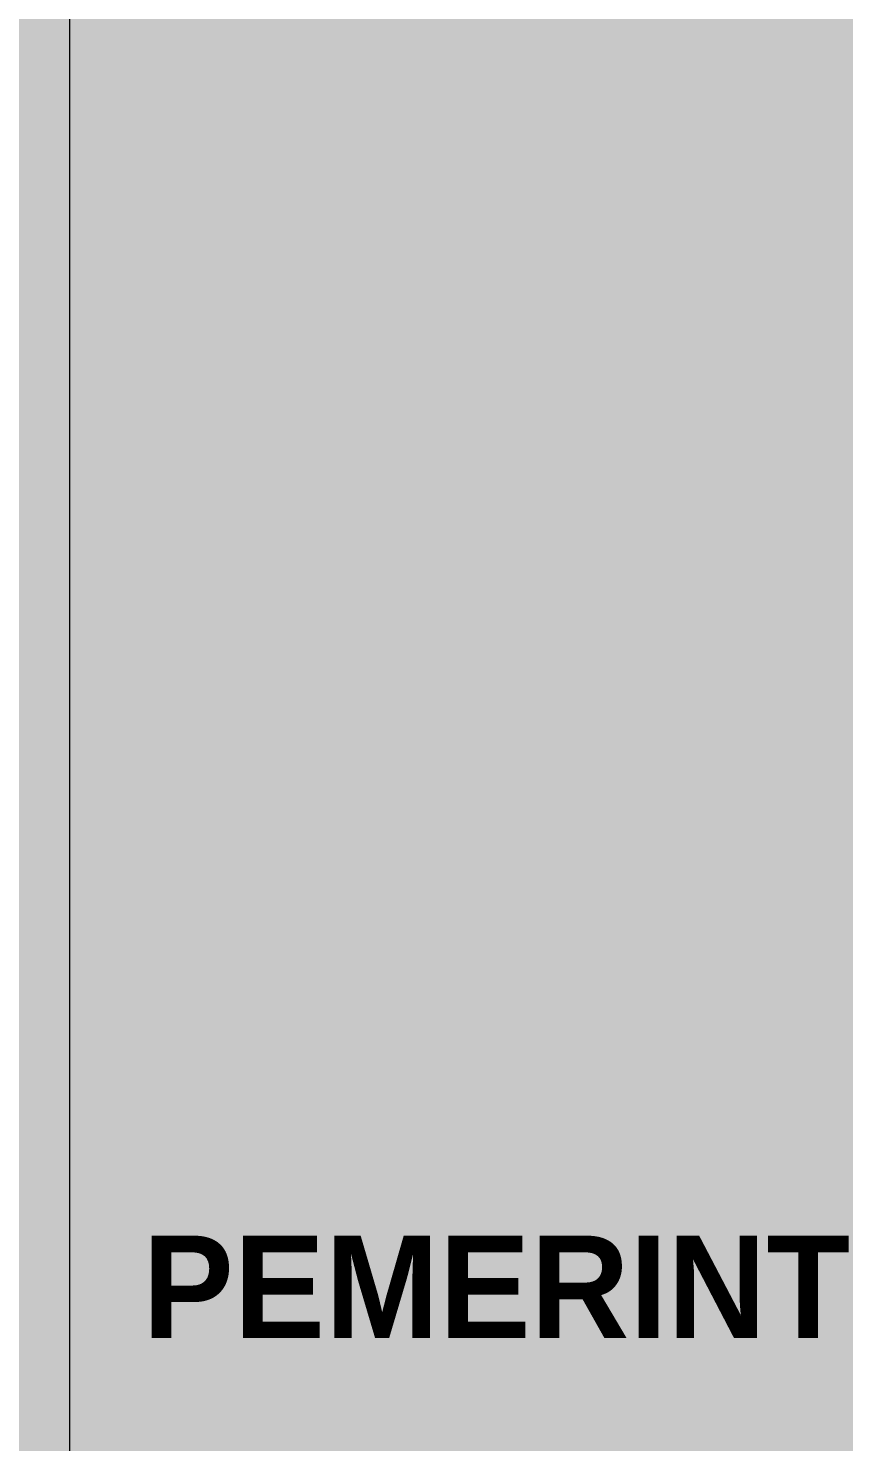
# Model space of a CAD drawing. Header units: centimetres. Extents: x -292707 to 138715, y -53922 to 66277.
# Drawn here: x 72509 to 72828, y -7981 to -7429 of the extents above; entities that cross this region are included whole.
import ezdxf
from ezdxf.xclip import XClip

# ---------------------------------------------------------------- set-up
doc = ezdxf.new("R2010")
doc.units = ezdxf.units.CM
doc.header["$XCLIPFRAME"] = 0
doc.layers.add('A-FILL-1', color=250, linetype='Continuous', lineweight=0, true_color=0x333333)
doc.layers.add('A-FILL-7', color=7, linetype='Continuous', lineweight=0, true_color=0xcccccc)
doc.layers.add('A-SWING AREA', color=7, linetype='Continuous', lineweight=0, true_color=0xf7f7f7, transparency=0.2)
doc.layers.add('A-TEXT', color=254, linetype='Continuous')
doc.styles.add('Scale 170', font='GOTHICB.TTF', dxfattribs={"height": 50})

# ---------------------------------------------------------------- blocks, each defined once
blk = doc.blocks.new('hgfhgfh')
at = {"layer": 'A-FILL-7'}
h = blk.add_hatch(color=256, dxfattribs=at)
h.dxf.hatch_style = 1
h.paths.add_polyline_path([(48329.1, -25086.8), (39823.08, -25086.8, 0.929837), (39827.6, -32807.8), (48333.62, -32807.8, 0.942911)])
h.paths.add_polyline_path([(48332.13, -32757.8), (39829.41, -32757.8, -0.929395), (39824.92, -25136.8), (48327.64, -25136.8, -0.942549)], flags=16)
h.paths.add_polyline_path([(48331.92, -32750.8), (39829.66, -32750.8, -0.929332), (39825.18, -25143.8), (48327.44, -25143.8, -0.942498)], flags=0)
h.paths.add_polyline_path([(51488.47, -28964.64, -1), (51408.47, -28964.64, -1)], flags=0)
h.paths.add_polyline_path([(51483.47, -28964.64, -1), (51413.47, -28964.64, -1)], flags=0)
h.paths.add_polyline_path([(36628.47, -28964.93, -1), (36708.47, -28964.93, -1)], flags=0)
h.paths.add_polyline_path([(36633.47, -28964.93, -1), (36703.47, -28964.93, -1)], flags=0)
blk = doc.blocks.new('jhgkjhkjhkjh')
at = {"layer": 'A-SWING AREA', "transparency": 33554457}
h = blk.add_hatch(color=256, dxfattribs=at)
h.dxf.hatch_style = 1
h.paths.add_polyline_path([(-933.611, 931.53), (-881.611, 931.53), (-881.611, 1218.53), (-933.611, 1218.53)])
at = {"layer": 'A-FILL-1'}
blk.add_lwpolyline([(-931.111, 934.03), (-884.111, 934.03), (-884.111, 1216.03), (-931.111, 1216.03)], close=True, dxfattribs=at)
at = {"layer": 'A-TEXT', "ltscale": 0.25, "insert": (-931.111, 1189.34), "char_height": 2, "attachment_point": 1, "style": 'Scale 170'}
blk.add_mtext_dynamic_manual_height_columns('\\pi1.42303;PEMERINTAH KABUPATEN BATANG', width=47.37767, gutter_width=105, heights=[0], dxfattribs=at)

msp = doc.modelspace()

# ---------------------------------------------------------------- block references
ref = msp.add_blockref('hgfhgfh', (31848.45, 21433.56))
XClip(ref).set_block_clipping_path([(36445.6679657268, -28964.933163905), (37203.9621254251, -30532.2098348915), (39461.8033378328, -31825.0737127124), (39799.3703092107, -32680.9914345537), (39799.3703092107, -34260.3070170228), (35013.7691824475, -34260.3070170228), (35013.7691824475, -28964.933163905)])
at = {"layer": 'A-TEXT', "xscale": 20, "yscale": 20, "zscale": 20}
msp.add_blockref('jhgkjhkjhkjh', (91147.46, -31687.81), dxfattribs=at)

doc.saveas('drawing.dxf')
